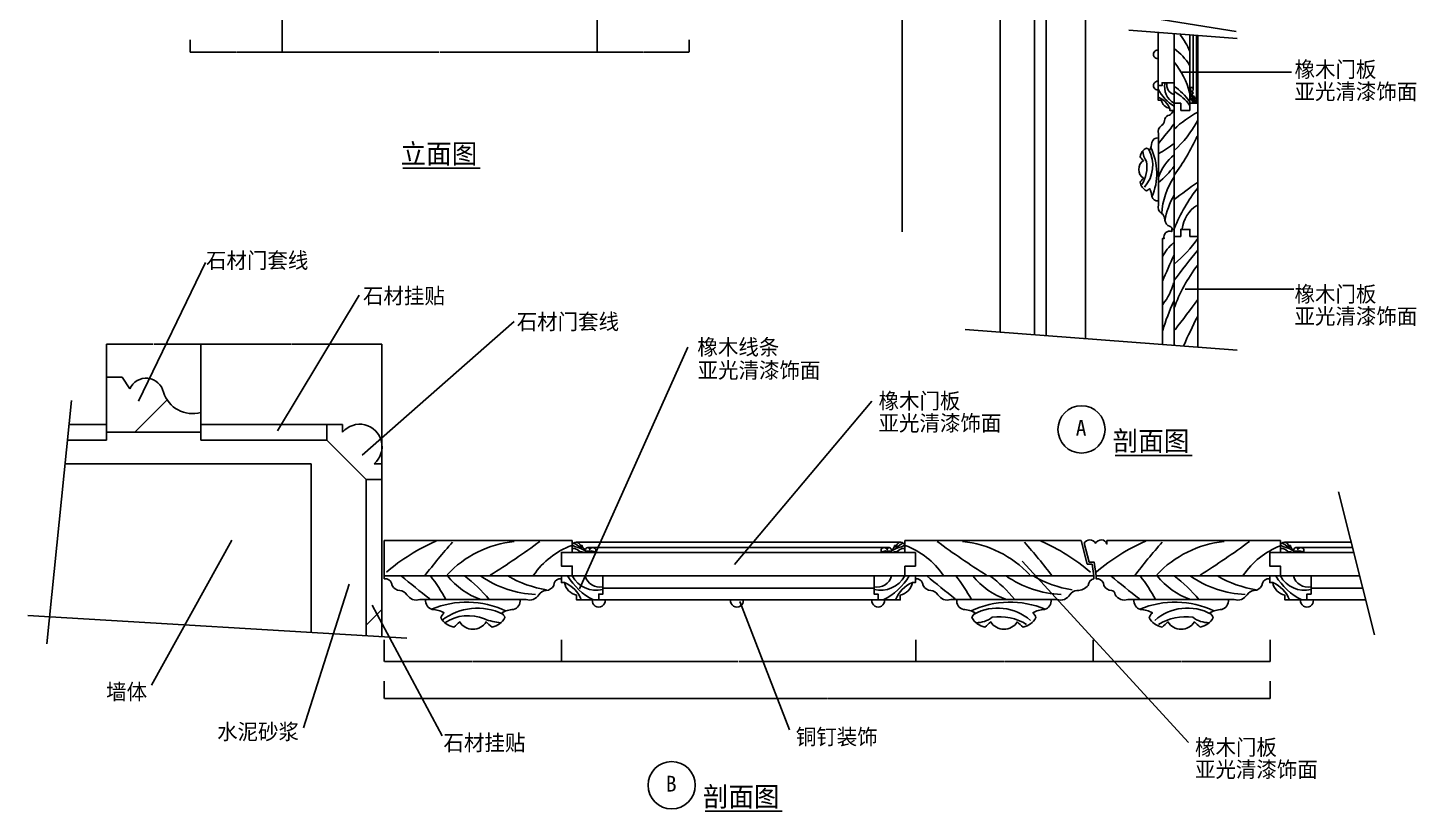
# Model space of a CAD drawing. Header units: metres. Extents: x -46 to 5315, y 535 to 7348.
# Drawn here: x -46 to 5244, y 535 to 3519 of the extents above; entities that cross this region are included whole.
import ezdxf

# ---------------------------------------------------------------- set-up
doc = ezdxf.new("R2010")
doc.units = ezdxf.units.M
for name, color, linetype in [('2', 2, 'Continuous'), ('3', 3, 'Continuous'), ('4', 4, 'Continuous'), ('7', 7, 'Continuous'), ('BH', 3, 'Continuous'), ('DIM', 3, 'Continuous'), ('TEXT', 3, 'Continuous')]:
    doc.layers.add(name, color=color, linetype=linetype)
doc.dimstyles.get("Standard").update_dxf_attribs({"dimtxt": 2.5, "dimasz": 2.5, "dimexe": 1.25, "dimexo": 0.625, "dimtad": 1, "dimcen": 2.5, "dimazin": 3, "dimtfac": 1, "dimtmove": 0, "dimatfit": 3})

# ---------------------------------------------------------------- blocks, each defined once
blk = doc.blocks.new('MX14')
at = {"layer": '4'}
blk.add_lwpolyline([(4, 0, 0.67), (4, 9, 1), (4, 15, -0.31), (10, 20), (10, 23, 0.83), (10, 35), (0, 35), (0, 0)], format="xyb", close=True, dxfattribs=at)
blk = doc.blocks.new('*D1')
for p, q in [((3337.66, 1188.1), (3337.66, 1104.96)), ((4012.51, 1188.1), (4012.51, 1104.96)), ((3337.91, 1104.96), (3673.585, 1104.96)), ((3676.585, 1104.96), (4012.26, 1104.96))]:
    blk.add_line(p, q)
at = {"layer": 'Defpoints'}
for p in [(3337.66, 1188.1), (4012.51, 1188.1), (3337.66, 1104.96)]:
    blk.add_point(p, dxfattribs=at)
at = {"layer": 'DIM', "insert": (3675.085, 1104.96), "char_height": 1, "attachment_point": 5}
blk.add_mtext('150', dxfattribs=at)
blk = doc.blocks.new('*D2')
for p, q in [((1312.36, 1029.96), (1312.36, 963.58)), ((4687.36, 1029.96), (4687.36, 963.58)), ((1312.61, 963.58), (2998.36, 963.58)), ((3001.36, 963.58), (4687.11, 963.58))]:
    blk.add_line(p, q)
at = {"layer": 'Defpoints'}
for p in [(1312.36, 1029.96), (4687.36, 1029.96), (1312.36, 963.58)]:
    blk.add_point(p, dxfattribs=at)
at = {"layer": 'DIM', "insert": (2999.86, 963.58), "char_height": 1, "attachment_point": 5}
blk.add_mtext('750', dxfattribs=at)
blk = doc.blocks.new('*D6')
for p, q in [((613.5, 2053.35), (613.5, 2314.36)), ((613.75, 2314.36), (957, 2314.36)), ((960, 2314.36), (1303.25, 2314.36)), ((1303.5, 1858.35), (1303.5, 2314.36))]:
    blk.add_line(p, q)
at = {"layer": 'Defpoints'}
for p in [(613.5, 2314.36), (613.5, 2053.35), (1303.5, 1858.35)]:
    blk.add_point(p, dxfattribs=at)
at = {"layer": 'DIM', "insert": (958.5, 2314.36), "char_height": 1, "attachment_point": 5}
blk.add_mtext('230', dxfattribs=at)
blk = doc.blocks.new('*D7')
for p, q in [((923.07, 3563.67), (923.07, 3425.84)), ((2123.47, 3563.67), (2123.47, 3425.84)), ((923.32, 3425.84), (1521.27, 3425.84)), ((1525.27, 3425.84), (2123.22, 3425.84))]:
    blk.add_line(p, q)
at = {"layer": 'Defpoints'}
for p in [(923.07, 3563.67), (2123.47, 3563.67), (923.07, 3425.84)]:
    blk.add_point(p, dxfattribs=at)
at = {"layer": 'DIM', "insert": (1523.27, 3425.84), "char_height": 1, "attachment_point": 5}
blk.add_mtext('1200', dxfattribs=at)
blk = doc.blocks.new('*D9')
for p, q in [((253.5, 2188.35), (253.5, 2314.36)), ((253.75, 2314.36), (432, 2314.36)), ((435, 2314.36), (613.25, 2314.36)), ((613.5, 2053.35), (613.5, 2314.36))]:
    blk.add_line(p, q)
at = {"layer": 'Defpoints'}
for p in [(253.5, 2314.36), (253.5, 2188.35), (613.5, 2053.35)]:
    blk.add_point(p, dxfattribs=at)
at = {"layer": 'DIM', "insert": (433.5, 2314.36), "char_height": 1, "attachment_point": 5}
blk.add_mtext('120', dxfattribs=at)
blk = doc.blocks.new('*D11')
for p, q in [((573.07, 3472.58), (573.07, 3426.47)), ((923.07, 3470.16), (923.07, 3426.47)), ((746.57, 3426.47), (572.82, 3426.47)), ((923.32, 3426.47), (749.57, 3426.47))]:
    blk.add_line(p, q)
at = {"layer": 'Defpoints'}
for p in [(573.07, 3472.58), (923.07, 3470.16), (923.07, 3426.47)]:
    blk.add_point(p, dxfattribs=at)
at = {"layer": 'DIM', "insert": (748.07, 3426.47), "char_height": 1, "attachment_point": 5}
blk.add_mtext('350', dxfattribs=at)
blk = doc.blocks.new('*D14')
for p, q in [((1987.21, 1188.1), (1987.21, 1104.96)), ((3337.66, 1188.1), (3337.66, 1104.96)), ((1987.46, 1104.96), (2660.935, 1104.96)), ((2663.935, 1104.96), (3337.41, 1104.96))]:
    blk.add_line(p, q)
at = {"layer": 'Defpoints'}
for p in [(1987.21, 1188.1), (3337.66, 1188.1), (1987.21, 1104.96)]:
    blk.add_point(p, dxfattribs=at)
at = {"layer": 'DIM', "insert": (2662.435, 1104.96), "char_height": 1, "attachment_point": 5}
blk.add_mtext('300', dxfattribs=at)
blk = doc.blocks.new('*D15')
for p, q in [((1312.36, 1188.1), (1312.36, 1104.96)), ((1987.21, 1188.1), (1987.21, 1104.96)), ((1312.61, 1104.96), (1648.285, 1104.96)), ((1651.285, 1104.96), (1986.96, 1104.96))]:
    blk.add_line(p, q)
at = {"layer": 'Defpoints'}
for p in [(1312.36, 1188.1), (1987.21, 1188.1), (1312.36, 1104.96)]:
    blk.add_point(p, dxfattribs=at)
at = {"layer": 'DIM', "insert": (1649.785, 1104.96), "char_height": 1, "attachment_point": 5}
blk.add_mtext('150', dxfattribs=at)
blk = doc.blocks.new('*D16')
for p, q in [((2123.47, 3472.58), (2123.47, 3426.47)), ((2473.47, 3472.58), (2473.47, 3426.47)), ((2123.72, 3426.47), (2296.97, 3426.47)), ((2299.97, 3426.47), (2473.22, 3426.47))]:
    blk.add_line(p, q)
at = {"layer": 'Defpoints'}
for p in [(2123.47, 3472.58), (2473.47, 3472.58), (2123.47, 3426.47)]:
    blk.add_point(p, dxfattribs=at)
at = {"layer": 'DIM', "insert": (2298.47, 3426.47), "char_height": 1, "attachment_point": 5}
blk.add_mtext('350', dxfattribs=at)
blk = doc.blocks.new('*D23')
for p, q in [((3285.95, 3192.3), (3285.95, 2966.94)), ((3285.7, 2966.94), (3285.45, 2966.94)), ((3285.95, 2741.57), (3285.95, 2966.94)), ((3285.95, 2966.94), (3285.95, 2966.94)), ((3286.2, 2966.94), (3286.45, 2966.94))]:
    blk.add_line(p, q)
at = {"layer": 'Defpoints'}
for p in [(3285.95, 3192.3), (3285.95, 2966.94), (3285.95, 2741.57)]:
    blk.add_point(p, dxfattribs=at)
at = {"layer": 'DIM', "insert": (3285.95, 2968.065), "char_height": 1, "attachment_point": 5}
blk.add_mtext('150', dxfattribs=at)
blk = doc.blocks.new('*D24')
for p, q in [((3285.95, 3886.73), (3285.95, 3539.52)), ((3285.7, 3539.52), (3285.45, 3539.52)), ((3285.95, 3192.3), (3285.95, 3539.52)), ((3285.95, 3539.52), (3285.95, 3539.52)), ((3286.2, 3539.52), (3286.45, 3539.52))]:
    blk.add_line(p, q)
at = {"layer": 'Defpoints'}
for p in [(3285.95, 3886.73), (3285.95, 3539.52), (3285.95, 3192.3)]:
    blk.add_point(p, dxfattribs=at)
at = {"layer": 'DIM', "insert": (3285.95, 3540.645), "char_height": 1, "attachment_point": 5}
blk.add_mtext('570', dxfattribs=at)
blk = doc.blocks.new('*D43')
for p, q in [((4012.51, 1188.1), (4012.51, 1104.96)), ((4687.36, 1188.1), (4687.36, 1104.96)), ((4348.435, 1104.96), (4012.26, 1104.96)), ((4687.61, 1104.96), (4351.435, 1104.96))]:
    blk.add_line(p, q)
at = {"layer": 'Defpoints'}
for p in [(4012.51, 1188.1), (4687.36, 1188.1), (4687.36, 1104.96)]:
    blk.add_point(p, dxfattribs=at)
at = {"layer": 'DIM', "insert": (4349.935, 1104.96), "char_height": 1, "attachment_point": 5}
blk.add_mtext('150', dxfattribs=at)

msp = doc.modelspace()

# ---------------------------------------------------------------- hatches: boundary and pattern name
at = {"layer": 'BH'}
h = msp.add_hatch(dxfattribs=at)
h.set_pattern_fill('ANSI33', scale=180)
h.paths.add_polyline_path([(111.53, 2008.35), (105.43, 1948.35), (253.5, 1948.35), (253.5, 2008.35)])
h.paths.add_polyline_path([(613.5, 1978.35), (613.5, 2053.35, -0.4), (470.9, 2130.79, 0.74), (343.5, 2143.35), (313.5, 2188.35), (253.5, 2188.35), (253.5, 1978.35)])
h.paths.add_polyline_path([(1093.5, 1948.35), (1093.5, 2008.35), (613.5, 2008.35), (613.5, 1948.35)])
h.paths.add_polyline_path([(1153.5, 1978.35), (1153.5, 2008.35), (1093.5, 2008.35), (1093.5, 1948.35), (1243.5, 1798.35), (1303.5, 1798.35), (1303.5, 1858.35), (1273.5, 1858.35, 1.09)])
h.paths.add_polyline_path([(1243.5, 1202.78), (1303.5, 1199.2), (1303.5, 1798.35), (1243.5, 1798.35)])
h = msp.add_hatch(dxfattribs=at)
h.set_pattern_fill('AR-CONC', scale=12)
h.paths.add_polyline_path([(1033.5, 1858.35), (1033.5, 1215.32), (1243.5, 1202.78), (1243.5, 1798.35), (1093.5, 1948.35), (613.5, 1948.35), (613.5, 1978.35), (253.5, 1978.35), (253.5, 1948.35), (105.43, 1948.35), (96.28, 1858.35)])
h = msp.add_hatch(dxfattribs=at)
h.set_pattern_fill('ANSI31', scale=600)
h.paths.add_polyline_path([(96.28, 1858.35), (36.99, 1274.81), (1033.5, 1215.32), (1033.5, 1858.35)])

# ---------------------------------------------------------------- linework, layer by layer
at = {"layer": '2'}
for p, q in [((96.28, 1858.35), (1033.5, 1858.35)), ((1033.5, 1858.35), (1033.5, 1215.32))]:
    msp.add_line(p, q, dxfattribs=at)
at = {"layer": '3'}
for p, q in [((4152.34, 3569.77), (4557.29, 3504.69)), ((4148.74, 3509.84), (4561.12, 3478.39)), ((4393.67, 3283.68), (4393.67, 3491.16)), ((3525.39, 2369.6), (4561.12, 2290.62)), ((120.8, 2099.59), (26.54, 1171.92)), ((4947.62, 1751.16), (5084.48, 1206.19)), ((2087.19, 1538.79), (3236.05, 1538.79)), ((5000.95, 1538.79), (4785.42, 1538.79)), ((1398.19, 1193.55), (-45.94, 1279.76))]:
    msp.add_line(p, q, dxfattribs=at)
for centre, radius, start, end in [((4115.62, 3315.28), 289.51, 23.17, 37.78), ((4193.46, 3259.65), 220.56, 32.01, 54.23), ((4084.75, 3196.86), 304.77, 13.98, 38.97), ((4189.29, 3100.62), 235.71, 35.79, 55.82), ((4227.35, 3109.23), 191.65, 36.96, 59.57), ((4607.74, 2831.63), 415.31, 118.12, 133.53), ((7307.35, 689.86), 3870.16, 140.48, 141.86), ((4061.1, 3344.51), 392.48, 311.61, 332.73), ((4071.23, 3395.03), 403.85, 298.16, 308.33), ((3603.35, 3481.82), 889.67, 323.85, 335.04), ((4441.58, 2887.03), 190.59, 128.98, 160.61), ((4044.54, 3195.38), 343.77, 309.2, 323.73), ((4537.23, 2800.84), 262.5, 145.19, 177.76), ((8442.89, -2650.89), 6885.31, 125.85, 126.77), ((4566.41, 2738.47), 283.55, 149.65, 170.92), ((4908.73, 2517.05), 632.65, 141.73, 157.9), ((4480.85, 2734.12), 130.54, 123.99, 171.71), ((4435.29, 2561.55), 179.92, 130, 151.81), ((4021.21, 2989.25), 476.91, 309.16, 325.03), ((9293.62, 412.23), 5454.54, 155.73, 156.89), ((6855.85, 663.96), 3162.9, 140.59, 143.23), ((4897.3, 2241.44), 612.89, 142.57, 160.1), ((4110.33, 2600.92), 215.92, 321.06, 345.77), ((4898.12, 2194.66), 642.74, 153.88, 164.66), ((1139.8, 4850.39), 4037.92, 322.08, 324.13), ((5801.8, 1689.4), 1570.59, 152.35, 156.8), ((1826.51, 847.7), 783.26, 113.88, 130.24), ((3186.03, 117.58), 2163.98, 138.22, 142.64), ((1850.36, 1154.73), 409.89, 95.98, 136.84), ((-151.23, 4375.03), 3484.18, 302.41, 306.17), ((2135.47, 1258.48), 308.78, 110.66, 145.45), ((3187.77, 1258.48), 308.78, 34.55, 69.34), ((5474.47, 4375.03), 3484.18, 233.83, 237.59), ((3472.88, 1154.73), 409.89, 43.16, 84.02), ((2137.21, 117.58), 2163.98, 37.36, 41.78), ((3496.72, 847.7), 783.26, 49.76, 66.12), ((4530.49, 847.7), 783.26, 113.88, 130.24), ((5890.01, 117.58), 2163.98, 138.22, 142.64), ((4554.34, 1154.73), 409.89, 95.98, 136.84), ((2552.75, 4375.03), 3484.18, 302.41, 306.17), ((4839.45, 1258.48), 308.78, 111.5, 145.45), ((5070.77, 5909.32), 5805.24, 230.48, 231.86), ((1013.02, 1055.14), 605.78, 28.16, 38.33), ((1775.01, 1610.67), 285.88, 218.98, 250.61), ((1312.49, 1015.1), 515.65, 39.2, 53.73), ((1904.29, 1754.14), 393.75, 235.19, 267.76), ((1997.85, 1797.91), 425.33, 239.65, 260.92), ((7072.97, 5909.32), 5805.24, 230.48, 231.86), ((3015.21, 1055.14), 605.78, 28.16, 38.33), ((3777.2, 1610.67), 285.88, 218.98, 250.61), ((3314.69, 1015.1), 515.65, 39.2, 53.73), ((3906.48, 1754.14), 393.75, 235.19, 267.76), ((4000.04, 1797.91), 425.33, 239.65, 260.92), ((7774.45, 5909.32), 5805.24, 230.48, 231.86), ((3716.69, 1055.14), 605.78, 28.16, 38.33), ((4478.69, 1610.67), 285.88, 218.98, 250.61), ((4016.17, 1015.1), 515.65, 39.2, 53.73), ((4607.97, 1754.14), 393.75, 235.19, 267.76), ((4701.53, 1797.91), 425.33, 239.65, 260.92)]:
    msp.add_arc(centre, radius, start, end, dxfattribs=at)
at = {"layer": '4'}
for p, q in [((4260.78, 3501.3), (4260.78, 3282.58)), ((4321.71, 2751.18), (4321.71, 3496.65)), ((4321.71, 3436.48), (4321.71, 3496.65)), ((4381.76, 3291.11), (4381.76, 3492.07)), ((4321.71, 3231.48), (4346.71, 3231.48)), ((4346.71, 3231.48), (4346.71, 3204.36)), ((4381.67, 3231.39), (4411.71, 3231.39)), ((4381.67, 3204.36), (4381.67, 3231.39)), ((4346.71, 3204.36), (4381.67, 3204.36)), ((4261.71, 2859.36), (4261.71, 3099.36)), ((253.5, 1948.35), (253.5, 2188.35)), ((253.5, 2188.35), (313.5, 2188.35)), ((313.5, 2188.35), (343.5, 2143.35)), ((613.5, 2053.35), (613.5, 1948.35)), ((111.53, 2008.35), (253.5, 2008.35)), ((613.5, 1978.35), (253.5, 1978.35)), ((613.5, 2008.35), (1153.5, 2008.35)), ((1093.5, 2008.35), (1093.5, 1948.35)), ((1153.5, 2008.35), (1153.5, 1978.35)), ((105.43, 1948.35), (253.5, 1948.35)), ((613.5, 1948.35), (1093.5, 1948.35)), ((1093.5, 1948.35), (1243.5, 1798.35)), ((1273.5, 1858.35), (1303.5, 1858.35)), ((1303.5, 1858.35), (1303.5, 1199.2)), ((1243.5, 1798.35), (1243.5, 1202.78)), ((1243.5, 1798.35), (1303.5, 1798.35)), ((1312.5, 1565.85), (1312.5, 1430.85)), ((3295.19, 1565.85), (3966.8, 1565.85)), ((3295.19, 1520.79), (3295.19, 1565.85)), ((3990.68, 1475.55), (3966.8, 1565.85)), ((2028.05, 1520.79), (3295.19, 1520.79)), ((3335.73, 1520.79), (3295.19, 1520.79)), ((3335.73, 1468.36), (3335.73, 1520.79)), ((4016.65, 1483.76), (4003.43, 1483.76)), ((5005.47, 1520.79), (4726.28, 1520.79)), ((2028.18, 1430.85), (3295.06, 1430.85)), ((3295.06, 1430.85), (3295.06, 1468.36)), ((3295.06, 1468.36), (3335.73, 1468.36)), ((4015.52, 1430.85), (3295.06, 1430.85)), ((4009.69, 1475.55), (3990.68, 1475.55)), ((4015.52, 1430.85), (4009.69, 1475.55)), ((5028.06, 1430.85), (4726.41, 1430.85)), ((1470, 1340.85), (1830, 1340.85)), ((3193.97, 1339.46), (2129.27, 1339.46)), ((3853.23, 1340.85), (3493.23, 1340.85)), ((4168.23, 1340.85), (4528.23, 1340.85)), ((4827.49, 1339.46), (5051.01, 1339.46))]:
    msp.add_line(p, q, dxfattribs=at)
for points in [[(4411.71, 3489.79), (4411.71, 2724.15), (4381.67, 2724.15), (4381.67, 2751.18), (4346.71, 2751.18), (4346.71, 2724.06), (4321.71, 2724.06), (4321.71, 3497.28)], [(4321.71, 2308.88), (4321.71, 2724.06)], [(4411.71, 2724.15), (4411.71, 2302.01)], [(1312.5, 1430.85), (2028.18, 1430.85), (2028.18, 1468.36), (1987.5, 1468.36), (1987.5, 1520.79), (2028.05, 1520.79), (2028.05, 1565.85), (1312.5, 1565.85)]]:
    msp.add_lwpolyline(points, dxfattribs=at)
for points in [[(4304.87, 3211.86), (4304.87, 3204.36), (4321.71, 3204.36), (4321.71, 3309.36), (4275.62, 3309.36), (4275.62, 3298.87), (4260.78, 3298.87), (4260.78, 3242.76), (4272.61, 3242.85, 0.3), (4304.87, 3211.86)], [(4321.71, 3204.36), (4321.71, 2751.18), (4314.8, 2751.18), (4314.8, 2751.18, 0.31), (4297.8, 2765.23, -0.22), (4284.96, 2793.58, 0.24), (4273.86, 2811.78, -0.34), (4261.71, 2844.36), (4261.71, 3114.36, -0.34), (4273.86, 3146.95, 0.24), (4284.96, 3165.15, -0.29), (4297.8, 3184.49, 0.29), (4314.8, 3197.83), (4314.8, 3204.36)], [(4261.71, 3099.36, 0.35), (4236.25, 3082.51, -0.15), (4227.69, 3052.4, 0.14), (4215.84, 3060.71, 0.23), (4191.71, 3027.91, 0.04), (4204.92, 3013, 0.27), (4186.71, 2979.36, 0.27), (4204.92, 2945.72, 0.04), (4191.71, 2930.82, 0.23), (4215.84, 2898.02, 0.14), (4227.69, 2906.33, -0.15), (4236.25, 2876.22, 0.35), (4261.71, 2859.36)], [(4321.71, 2308.88), (4321.71, 2751.18), (4312.71, 2751.18), (4312.71, 2742.73, 0.63), (4283.32, 2716.02), (4276.71, 2716.02), (4276.71, 2312.31)], [(1987.5, 1430.85), (1312.5, 1430.85), (1312.5, 1420.48), (1322.31, 1420.48, -0.29), (1342.31, 1394.99, 0.29), (1371.33, 1375.73, -0.24), (1398.63, 1359.08, 0.34), (1447.5, 1340.85), (1852.5, 1340.85, 0.34), (1901.38, 1359.08, -0.24), (1928.68, 1375.73, 0.29), (1957.7, 1394.99, -0.29), (1977.7, 1420.48), (1987.5, 1420.48)], [(1998.75, 1405.59), (1987.5, 1405.59), (1987.5, 1430.85), (2145, 1430.85), (2145, 1361.71), (2129.27, 1361.71), (2129.27, 1339.46), (2045.1, 1339.46), (2045.24, 1357.2, -0.3), (1998.75, 1405.59)], [(3324.48, 1405.59), (3335.73, 1405.59), (3335.73, 1430.85), (3178.23, 1430.85), (3178.23, 1361.71), (3193.97, 1361.71), (3193.97, 1339.46), (3278.14, 1339.46), (3278, 1357.2, 0.3), (3324.48, 1405.59)], [(3335.73, 1430.85), (4015.52, 1430.85), (4015.52, 1420.48), (4015.52, 1420.48, 0.31), (3994.43, 1394.99, -0.22), (3951.91, 1375.73, 0.24), (3924.61, 1359.08, -0.34), (3875.73, 1340.85), (3470.73, 1340.85, -0.34), (3421.86, 1359.08, 0.24), (3394.56, 1375.73, -0.29), (3365.54, 1394.99, 0.29), (3345.53, 1420.48), (3335.73, 1420.48)], [(4685.73, 1430.85), (4024.23, 1430.85), (4024.23, 1420.48), (4034.03, 1420.48, -0.29), (4054.04, 1394.99, 0.29), (4083.06, 1375.73, -0.36), (4096.86, 1359.08, 0.34), (4145.73, 1340.85), (4550.73, 1340.85, 0.34), (4599.61, 1359.08, -0.24), (4626.91, 1375.73, 0.29), (4655.93, 1394.99, -0.29), (4675.93, 1420.48), (4685.73, 1420.48)], [(4696.98, 1405.59), (4685.73, 1405.59), (4685.73, 1430.85), (4843.23, 1430.85), (4843.23, 1361.71), (4827.49, 1361.71), (4827.49, 1339.46), (4743.33, 1339.46), (4743.46, 1357.2, -0.3), (4696.98, 1405.59)], [(1830, 1340.85, -0.35), (1804.72, 1302.67, 0.15), (1759.56, 1289.83, -0.14), (1772.02, 1272.04, -0.23), (1722.82, 1235.86, -0.04), (1700.46, 1255.67, -0.27), (1650, 1228.35, -0.27), (1599.55, 1255.67, -0.04), (1577.19, 1235.86, -0.23), (1527.99, 1272.04, -0.14), (1540.45, 1289.83, 0.15), (1495.29, 1302.67, -0.35), (1470, 1340.85)], [(3493.23, 1340.85, 0.35), (3518.51, 1302.67, -0.15), (3563.68, 1289.83, 0.14), (3551.22, 1272.04, 0.23), (3600.41, 1235.86, 0.04), (3622.77, 1255.67, 0.27), (3673.23, 1228.35, 0.27), (3723.69, 1255.67, 0.04), (3746.05, 1235.86, 0.23), (3795.25, 1272.04, 0.14), (3782.79, 1289.83, -0.15), (3827.95, 1302.67, 0.35), (3853.23, 1340.85)], [(4528.23, 1340.85, -0.35), (4502.95, 1302.67, 0.15), (4457.79, 1289.83, -0.14), (4470.25, 1272.04, -0.23), (4421.05, 1235.86, -0.04), (4398.69, 1255.67, -0.27), (4348.23, 1228.35, -0.27), (4297.77, 1255.67, -0.04), (4275.41, 1235.86, -0.23), (4226.22, 1272.04, -0.14), (4238.68, 1289.83, 0.15), (4193.51, 1302.67, -0.35), (4168.23, 1340.85)]]:
    msp.add_lwpolyline(points, format="xyb", dxfattribs=at)
for points in [[(4388.53, 3291.39, -0.67), (4388.53, 3275.96, -1), (4388.53, 3265.68, 0.31), (4398.81, 3257.11), (4398.81, 3251.96, -0.83), (4398.81, 3231.39), (4381.67, 3231.39), (4381.67, 3291.39)], [(3205.19, 1531.08, -0.67), (3228.33, 1531.08, -1), (3243.76, 1531.08, 0.31), (3256.62, 1546.51), (3264.33, 1546.51, -0.83), (3295.19, 1546.51), (3295.19, 1520.79), (3205.19, 1520.79)], [(4685.73, 1520.79), (4726.28, 1520.79), (4726.28, 1565.85), (4065.75, 1565.85), (4065.75, 1552.22, 0.66), (4022.28, 1555.38, 0.57), (3978.8, 1555.85), (3997.39, 1483.76), (4016.65, 1483.76), (4024.23, 1430.85), (4726.41, 1430.85), (4726.41, 1468.36), (4685.73, 1468.36)], [(4816.28, 1531.08, 0.67), (4793.13, 1531.08, 1), (4777.7, 1531.08, -0.31), (4764.85, 1546.51), (4757.13, 1546.51, 0.83), (4726.28, 1546.51), (4726.28, 1520.79), (4816.28, 1520.79)]]:
    msp.add_lwpolyline(points, format="xyb", close=True, dxfattribs=at)
for centre, radius, start, end in [((405.25, 2117.22), 67.04, 11.68, 157.06), ((582.57, 2166.4), 117.21, 197.68, 285.31), ((1218.77, 1923.62), 85.18, 309.98, 140.02)]:
    msp.add_arc(centre, radius, start, end, dxfattribs=at)
at = {"layer": '7'}
for p, q in [((3658.62, 6342.43), (3658.62, 2359.44)), ((3789.21, 6140.75), (3789.21, 2349.48)), ((3834.21, 5600.75), (3834.21, 2346.05)), ((3984.21, 5450.75), (3984.21, 2334.61)), ((4407.38, 3241.68), (4407.38, 3490.12)), ((2043.48, 1559.36), (3279.76, 1559.36)), ((4995.79, 1559.36), (4741.7, 1559.36)), ((3178.23, 1384.21), (2145, 1384.21)), ((4843.23, 1384.21), (5039.77, 1384.21))]:
    msp.add_line(p, q, dxfattribs=at)
for points in [[(4260.78, 3433.87, 1.12), (4260.78, 3401.29)], [(4260.78, 3282.58, -1.12), (4260.78, 3315.16)], [(2104.83, 1339.46, 1.12), (2153.7, 1339.46)], [(2631.32, 1339.46, 1.12), (2680.18, 1339.46)], [(3218.41, 1339.46, -1.12), (3169.54, 1339.46)], [(4803.06, 1339.46, 1.12), (4851.93, 1339.46)]]:
    msp.add_lwpolyline(points, format="xyb", close=True, dxfattribs=at)
at = {"layer": 'BH'}
for p, q in [((4384.11, 3286.41), (4381.76, 3291.11)), ((4385.29, 3279.94), (4384.11, 3286.41)), ((4384.7, 3272.89), (4385.29, 3279.94)), ((4382.94, 3257.03), (4382.35, 3259.97)), ((4384.11, 3250.56), (4382.94, 3257.03)), ((4388.82, 3244.1), (4384.11, 3250.56)), ((4384.7, 3266.43), (4384.7, 3272.89)), ((4388.23, 3259.97), (4384.7, 3266.43)), ((4391.17, 3253.5), (4388.23, 3259.97)), ((4391.17, 3237.64), (4388.82, 3244.1)), ((4394.11, 3246.45), (4391.17, 3253.5)), ((4391.17, 3231.18), (4391.17, 3237.64)), ((4395.88, 3239.99), (4394.11, 3246.45)), ((4394.7, 3255.27), (4396.46, 3259.38)), ((4396.46, 3248.8), (4394.7, 3255.27)), ((4398.82, 3232.94), (4395.88, 3239.99)), ((4401.17, 3242.34), (4396.46, 3248.8)), ((4404.7, 3235.88), (4401.17, 3242.34)), ((2027.72, 1535.04), (2037.42, 1535.04)), ((2030.36, 1546.51), (2040.94, 1542.1)), ((2034.77, 1555.34), (2044.47, 1550.04)), ((2037.42, 1535.04), (2047.11, 1531.51)), ((2040.94, 1542.1), (2050.64, 1539.45)), ((2044.47, 1550.04), (2054.16, 1542.98)), ((2050.64, 1539.45), (2061.21, 1535.04)), ((2054.16, 1542.98), (2063.86, 1540.34)), ((2061.21, 1535.04), (2070.91, 1530.63)), ((2063.86, 1540.34), (2070.02, 1542.98)), ((3262.03, 1535.04), (3252.33, 1530.63)), ((3259.38, 1540.34), (3253.21, 1542.98)), ((3269.08, 1542.98), (3259.38, 1540.34)), ((3272.6, 1539.45), (3262.03, 1535.04)), ((3278.77, 1550.04), (3269.08, 1542.98)), ((3282.3, 1542.1), (3272.6, 1539.45)), ((3285.82, 1535.04), (3276.13, 1531.51)), ((3288.46, 1555.34), (3278.77, 1550.04)), ((3292.87, 1546.51), (3282.3, 1542.1)), ((3295.52, 1535.04), (3285.82, 1535.04)), ((4725.95, 1535.04), (4735.64, 1535.04)), ((4728.59, 1546.51), (4739.17, 1542.1)), ((4733, 1555.34), (4742.69, 1550.04)), ((4735.64, 1535.04), (4745.34, 1531.51)), ((4739.17, 1542.1), (4748.86, 1539.45)), ((4742.69, 1550.04), (4752.39, 1542.98)), ((4748.86, 1539.45), (4759.44, 1535.04)), ((4752.39, 1542.98), (4762.08, 1540.34)), ((4759.44, 1535.04), (4769.13, 1530.63)), ((4762.08, 1540.34), (4765.91, 1541.98)), ((2047.11, 1531.51), (2056.8, 1524.46)), ((2056.8, 1524.46), (2066.5, 1522.69)), ((2066.5, 1522.69), (2070.91, 1521.81)), ((2070.91, 1530.63), (2080.6, 1525.34)), ((2080.6, 1525.34), (2090.3, 1525.34)), ((2090.3, 1525.34), (2100.87, 1526.22)), ((2100.87, 1526.22), (2110.57, 1524.46)), ((2110.57, 1524.46), (2117.62, 1520.93)), ((3212.67, 1524.46), (3205.62, 1520.93)), ((3222.36, 1526.22), (3212.67, 1524.46)), ((3232.94, 1525.34), (3222.36, 1526.22)), ((3242.64, 1525.34), (3232.94, 1525.34)), ((3252.33, 1530.63), (3242.64, 1525.34)), ((3256.74, 1522.69), (3252.33, 1521.81)), ((3266.43, 1524.46), (3256.74, 1522.69)), ((3276.13, 1531.51), (3266.43, 1524.46)), ((4745.34, 1531.51), (4755.03, 1524.46)), ((4755.03, 1524.46), (4764.73, 1522.69)), ((4764.73, 1522.69), (4769.13, 1521.81)), ((4769.13, 1530.63), (4778.83, 1525.34)), ((4778.83, 1525.34), (4788.52, 1525.34)), ((4788.52, 1525.34), (4799.1, 1526.22)), ((4799.1, 1526.22), (4808.79, 1524.46)), ((4808.79, 1524.46), (4815.85, 1520.93))]:
    msp.add_line(p, q, dxfattribs=at)
for points in [[(4198.58, 2921.9, 0.18), (4216.73, 3009.12, -0.17), (4202.94, 3050.74)], [(1542.86, 1252.77, -0.25), (1694.64, 1266.95, 0.07), (1757.07, 1252.7)], [(3759.44, 1246.16, 0.18), (3628.6, 1273.39, -0.17), (3566.17, 1252.7)], [(4262.03, 1246.16, -0.18), (4392.87, 1273.39, 0.17), (4455.3, 1252.7)]]:
    msp.add_lwpolyline(points, format="xyb", dxfattribs=at)
for centre, radius, start, end in [((4405.95, 3358.67), 162.38, 206.62, 238.73), ((4355.7, 3293.25), 70.51, 166.79, 241.17), ((4331.28, 3301.65), 38.14, 168.34, 255.46), ((4235.16, 3183.97), 75.08, 21.81, 70.05), ((4114.91, 2995.25), 125.34, 318.55, 28.63), ((4028.5, 2963.85), 226.83, 336.81, 25.75), ((2218.96, 1557.22), 243.57, 211.27, 243.38), ((2120.84, 1481.84), 105.76, 208.83, 283.21), ((2133.44, 1445.21), 57.2, 194.54, 281.66), ((3202.4, 1481.84), 105.76, 256.79, 331.17), ((3189.8, 1445.21), 57.2, 258.34, 345.46), ((3104.27, 1557.22), 243.57, 296.62, 328.73), ((4917.19, 1557.22), 243.57, 211.27, 243.38), ((4819.06, 1481.84), 105.76, 208.83, 283.21), ((4831.67, 1445.21), 57.2, 194.54, 281.66), ((1956.91, 1301.03), 112.62, 19.95, 68.19), ((3366.32, 1301.03), 112.62, 111.81, 160.05), ((4655.14, 1301.03), 112.62, 19.95, 68.19), ((1626.73, 991.03), 340.24, 64.25, 113.19), ((3696.5, 991.03), 340.24, 66.81, 115.75), ((4324.96, 991.03), 340.24, 64.25, 113.19), ((1667.39, 1087.83), 220.14, 63.99, 127.89), ((3649.4, 1120.66), 188, 48.55, 118.63), ((4372.06, 1120.66), 188, 61.37, 131.45)]:
    msp.add_arc(centre, radius, start, end, dxfattribs=at)
at = {"layer": 'TEXT'}
for p, q in [((1383.36, 2983.78), (1677.23, 2983.78)), ((4096.4, 1889.94), (4390.28, 1889.94)), ((2534.89, 534.63), (2828.76, 534.63))]:
    msp.add_line(p, q, dxfattribs=at)
for centre in [(3968.62, 1988.95), (2407.11, 633.63)]:
    msp.add_circle(centre, 90, dxfattribs=at)

# ---------------------------------------------------------------- block references
at = {"layer": '4', "xscale": 2.57, "yscale": 2.57, "zscale": 2.57, "rotation": 90}
msp.add_blockref('MX14', (2118.05, 1520.79), dxfattribs=at)

# ---------------------------------------------------------------- texts
at = {"layer": 'TEXT'}
for s, height, p in [('橡木门板', 60, (4780.22, 3330.39)), ('亚光清漆饰面', 60, (4780.22, 3245.91)), ('立面图', 75, (1374.16, 3001.72)), ('石材门套线', 60, (633.11, 2602.93)), ('橡木门板', 60, (4780.22, 2474.5)), ('石材挂贴', 60, (1230.93, 2467.88)), ('石材门套线', 60, (1816.74, 2369.43)), ('亚光清漆饰面', 60, (4780.22, 2390.02)), ('橡木线条', 60, (2505.32, 2272.63)), ('亚光清漆饰面', 60, (2506.03, 2184.32)), ('橡木门板', 60, (3195.44, 2067.6)), ('亚光清漆饰面', 60, (3195.44, 1983.12)), ('A', 60, (3946.68, 1964.81)), ('剖面图', 75, (4087.21, 1907.88)), ('墙体', 60, (252.66, 959.85)), ('水泥砂浆', 60, (675.38, 807.56)), ('铜钉装饰', 60, (2880.17, 788.12)), ('石材挂贴', 60, (1537.74, 765.78)), ('橡木门板', 60, (4401.08, 748.24)), ('亚光清漆饰面', 60, (4401.08, 663.76)), ('B', 60, (2385.16, 609.5)), ('剖面图', 75, (2525.69, 552.56))]:
    msp.add_text(s, height=height, dxfattribs=at).set_placement(p)

# ---------------------------------------------------------------- dimensions: what is measured, and where the dimension line sits
at = {"layer": 'DIM'}
for base, p1, p2, text, picture, middle in [((3285.95, 3539.52), (3285.95, 3192.3), (3285.95, 3886.73), '570', '*D24', (3285.95, 3540.645)), ((923.07, 3425.84), (923.07, 3563.67), (2123.47, 3563.67), '1200', '*D7', (1523.27, 3425.84)), ((923.07, 3426.47), (923.07, 3470.16), (573.07, 3472.58), '350', '*D11', (748.07, 3426.47)), ((2123.47, 3426.47), (2123.47, 3472.58), (2473.47, 3472.58), '350', '*D16', (2298.47, 3426.47)), ((3285.95, 2966.94), (3285.95, 2741.57), (3285.95, 3192.3), '150', '*D23', (3285.95, 2968.065)), ((253.5, 2314.36), (253.5, 2188.35), (613.5, 2053.35), '120', '*D9', (433.5, 2314.36)), ((613.5, 2314.36), (613.5, 2053.35), (1303.5, 1858.35), '230', '*D6', (958.5, 2314.36)), ((1312.36, 1104.96), (1312.36, 1188.1), (1987.21, 1188.1), '150', '*D15', (1649.785, 1104.96)), ((1987.21, 1104.96), (1987.21, 1188.1), (3337.66, 1188.1), '300', '*D14', (2662.435, 1104.96)), ((3337.66, 1104.96), (3337.66, 1188.1), (4012.51, 1188.1), '150', '*D1', (3675.085, 1104.96)), ((4687.36, 1104.96), (4687.36, 1188.1), (4012.51, 1188.1), '150', '*D43', (4349.935, 1104.96)), ((1312.36, 963.58), (1312.36, 1029.96), (4687.36, 1029.96), '750', '*D2', (2999.86, 963.58))]:
    dim = msp.add_linear_dim(base=base, p1=p1, p2=p2, text=text, dimstyle='Standard', dxfattribs=at)
    dim.commit()
    dim.dimension.update_dxf_attribs({"geometry": picture, "text_midpoint": middle})

# ---------------------------------------------------------------- leaders
for points in [[(4351.1, 3350.08), (4769.15, 3350.08)], [(376.27, 2096.06), (631.35, 2624.41)], [(905.1, 1984.17), (1216.18, 2500.09)], [(4363.52, 2522.99), (4777.43, 2522.99)], [(1228.62, 1890.93), (1807.22, 2400.64)], [(2056.08, 1381.23), (2469.44, 2302.58)], [(2647.13, 1474.47), (3169.73, 2096.06)], [(730.9, 1567.71), (426.04, 1014.49)], [(3742.12, 1486.9), (4376.71, 796.93)], [(1178.85, 1399.88), (1004.64, 852.88)], [(2666.47, 1333.85), (2856.24, 844.89)], [(1265.95, 1319.07), (1533.47, 821.8)]]:
    msp.add_leader(points, dimstyle='Standard', dxfattribs=at)

doc.saveas('drawing.dxf')
